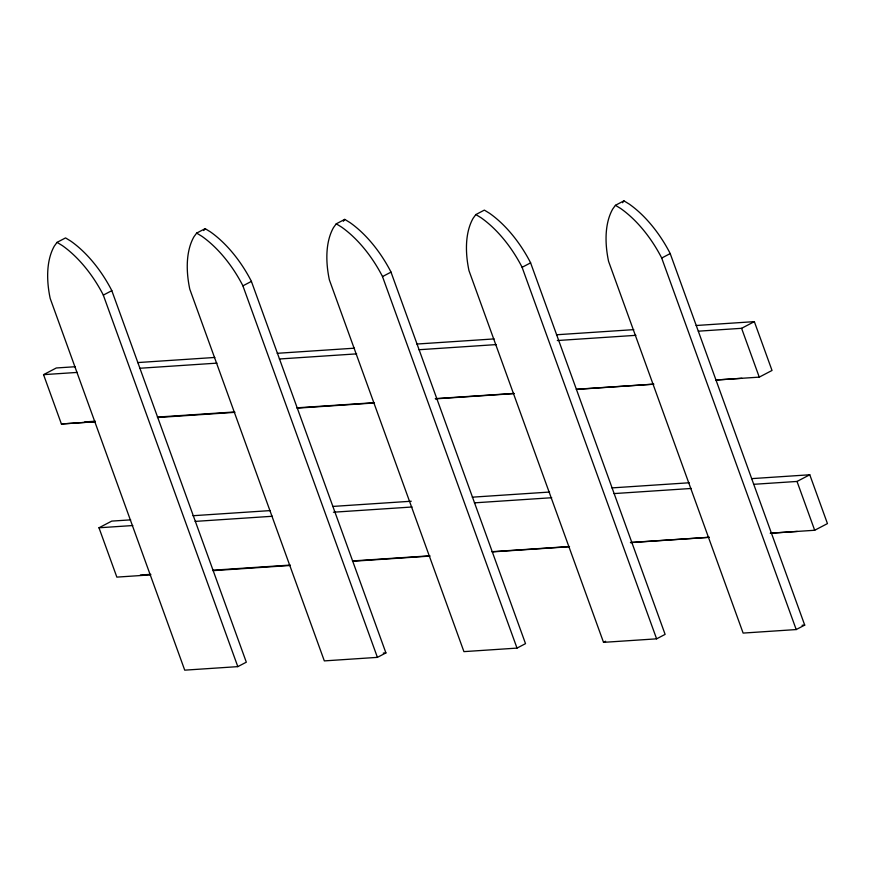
<?xml version="1.0" encoding="UTF-8"?>
<svg xmlns="http://www.w3.org/2000/svg" width="871" height="871" viewBox="0 0 871 871"><rect width="100%" height="100%" fill="white"/><g stroke="black" fill="none" stroke-linecap="round" stroke-linejoin="round"><path stroke-width="1.31" d="M57.051 242.356L54.296 246.134A90.649 50.202 62.4 0 0 50.191 298.448L184.728 670.158L237.816 666.631L246.319 662.189L111.749 290.479A90.649 50.202 62.4 0 0 70.845 241.158L65.554 237.914L57.051 242.356L62.342 245.6A90.649 50.202 62.4 0 1 103.246 294.921L237.816 666.631M196.65 233.09L193.895 236.868A90.649 50.202 62.4 0 0 189.791 289.183L324.328 660.893L377.415 657.365L385.918 652.923L251.338 281.213A90.649 50.202 62.4 0 0 210.444 231.893L205.153 228.648L196.65 233.09L201.941 236.335A90.649 50.202 62.4 0 1 242.835 285.655L377.415 657.365M203.781 230.532L205.153 228.648M336.25 223.825L333.495 227.603A90.649 50.202 62.4 0 0 329.38 279.907L463.927 651.628L517.015 648.1L525.518 643.647L390.937 271.937A90.649 50.202 62.4 0 0 350.044 222.628L344.753 219.372L336.25 223.825L341.541 227.07A90.649 50.202 62.4 0 1 382.434 276.39L517.015 648.1M343.37 221.267L344.753 219.372M475.849 214.56L473.095 218.338A90.649 50.202 62.4 0 0 468.979 270.641L603.527 642.352L656.614 638.835L665.117 634.382L530.537 262.672A90.649 50.202 62.4 0 0 489.644 213.351L484.352 210.107L475.849 214.56L481.14 217.804A90.649 50.202 62.4 0 1 522.034 267.125L656.614 638.835M615.438 205.295L612.694 209.073A90.649 50.202 62.4 0 0 608.579 261.376L743.126 633.086L796.214 629.559L804.717 625.117L670.137 253.407A90.649 50.202 62.4 0 0 629.232 204.086L623.941 200.842L615.438 205.295L620.729 208.539A90.649 50.202 62.4 0 1 661.633 257.86L796.214 629.559M622.569 202.736L623.941 200.842M103.322 295.106L111.826 290.653M61.406 423.981L95.211 421.716L61.406 423.981L43.55 374.65L56.31 367.976L75.244 366.724M242.922 285.83L251.425 281.387M382.521 276.564L391.025 272.122M522.121 267.299L530.624 262.846M150.65 574.871L116.845 577.114L98.978 527.782L111.738 521.108L130.672 519.856M661.72 258.034L670.224 253.581M698.313 331.187L741.591 328.313L754.34 321.639L772.022 370.458L759.262 377.132L715.984 380.006M753.742 484.309L797.019 481.445L809.78 474.771L827.45 523.591L814.69 530.265L771.412 533.139M603.527 642.352L605.65 641.241M137.553 362.586L214.832 357.458M277.196 353.31L354.486 348.182M416.85 344.045L494.129 338.917M556.504 334.769L633.783 329.641M696.147 325.504L754.34 321.639M43.55 374.65L77.367 372.407M139.708 368.27L216.988 363.131M279.362 358.994L356.642 353.866M419.005 349.728L496.296 344.589M557.298 340.539L635.939 335.324M84.89 421.902L95.342 421.205M157.379 417.089L234.658 411.961M297.033 407.813L374.312 402.685M435.326 398.635L513.966 393.42M576.33 389.272L653.62 384.144M157.553 417.525L234.832 412.342M297.196 408.151L374.486 402.957M435.489 398.864L514.13 393.583M576.493 389.391L653.773 384.198M716.147 380.017L741.907 378.286M192.981 515.719L270.26 510.591M332.635 506.443L411.264 501.228M472.278 497.178L549.568 492.05M611.932 487.902L689.211 482.774M751.586 478.636L809.78 474.771M98.978 527.782L132.795 525.54M195.137 521.402L272.416 516.263M333.43 512.213L412.07 506.998M474.445 502.85L551.724 497.722M614.088 493.585L691.378 488.457M140.318 575.034L150.781 574.337M212.807 570.222L290.097 565.083M352.461 560.946L429.741 555.818M492.115 551.681L569.394 546.542M630.408 542.491L709.048 537.276M212.981 570.657L290.272 565.475M352.635 561.283L429.915 556.09M492.278 551.898L569.558 546.716M630.571 542.611L709.212 537.331M770.225 533.237L797.335 531.419M383.262 653.098L385.918 652.923M802.06 625.291L804.717 625.117M741.591 328.313L759.262 377.132M797.019 481.445L814.69 530.265"/></g></svg>
